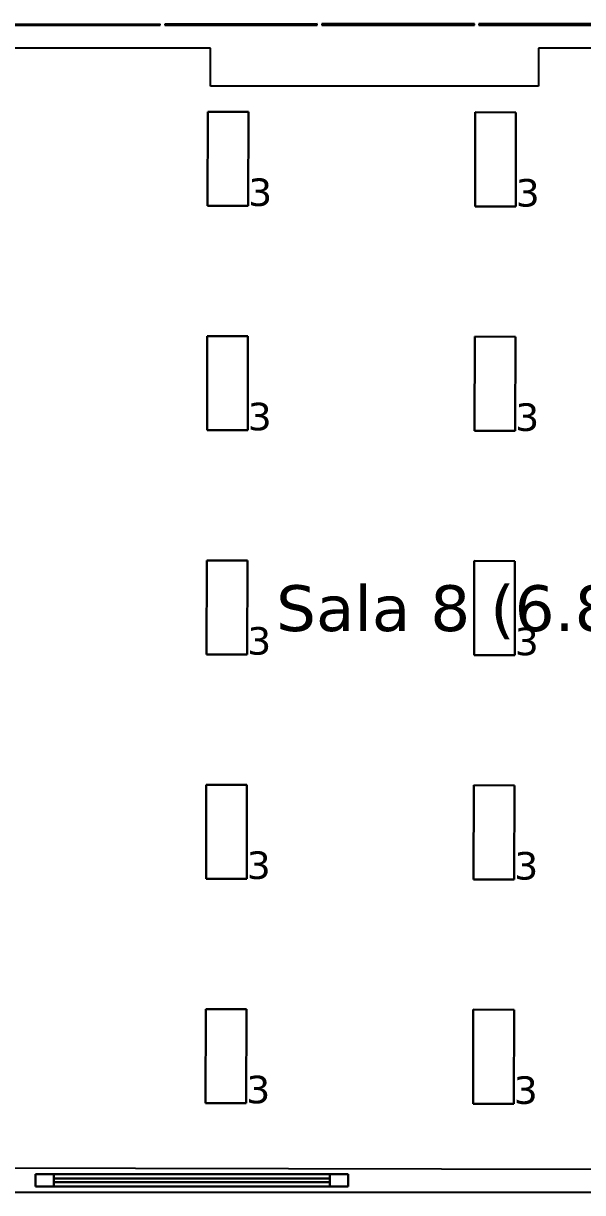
# Model space of a CAD drawing. Header units: inches. Extents: x 28 to 141, y 59 to 110.
# Drawn here: x 92.1 to 95.77, y 77.1 to 84.76 of the extents above; entities that cross this region are included whole.
import ezdxf

# ---------------------------------------------------------------- set-up
doc = ezdxf.new("R2010")
doc.units = ezdxf.units.IN
doc.header["$MEASUREMENT"] = 0
for name, color, linetype, true_color in [('DLX_BLD1_APERT', 7, 'Continuous', 0x969696), ('DLX_BLD1_CALC', 3, 'Continuous', 0x00ff00), ('DLX_BLD1_DESC', 7, 'Continuous', 0x969696), ('DLX_BLD1_LUM', 7, 'Continuous', 0xffd400), ('DLX_BLD1_LUMKEY_IDX', 7, 'Continuous', 0x969696)]:
    doc.layers.add(name, color=color, linetype=linetype, true_color=true_color)
doc.styles.add('TableTextStyle', font='')
doc.styles.get('TableTextStyle').set_extended_font_data('VERDANA.TTF')

msp = doc.modelspace()

# ---------------------------------------------------------------- linework, layer by layer
at = {"layer": 'DLX_BLD1_APERT'}
for points in [[(94.2298, 77.2182, 0), (92.1801, 77.2182, 0)], [(92.1801, 77.2182, 0), (92.1801, 77.1382, 0)], [(92.1801, 77.1382, 0), (92.1801, 77.2182, 0)], [(92.1801, 77.2182, 0), (94.2298, 77.2182, 0)], [(92.1801, 77.1382, 0), (92.1801, 77.2182, 0)], [(92.1801, 77.2182, 0), (92.1801, 77.2182, 0)], [(92.1801, 77.2182, 0), (92.1801, 77.1382, 0)], [(92.1801, 77.2182, 0), (94.2298, 77.2182, 0)], [(94.2298, 77.2182, 0), (92.1801, 77.2182, 0)], [(92.1801, 77.2182, 0), (92.1801, 77.2182, 0)], [(92.3001, 77.2182, 0), (92.3001, 77.2182, 0)], [(92.3001, 77.2182, 0), (94.1098, 77.2182, 0)], [(94.1098, 77.2182, 0), (92.3001, 77.2182, 0)], [(92.3001, 77.1907, 0), (92.3001, 77.2182, 0)], [(92.3001, 77.2182, 0), (94.1098, 77.2182, 0)], [(94.1098, 77.2182, 0), (92.3001, 77.2182, 0)], [(92.3001, 77.2182, 0), (92.3001, 77.1907, 0)], [(92.3001, 77.1907, 0), (92.3001, 77.2182, 0)], [(92.3001, 77.2182, 0), (92.3001, 77.2182, 0)], [(92.3001, 77.2182, 0), (92.3001, 77.1907, 0)], [(94.1098, 77.1907, 0), (92.3001, 77.1907, 0)], [(92.3001, 77.1907, 0), (94.1098, 77.1907, 0)], [(92.3001, 77.1657, 0), (92.3001, 77.1907, 0)], [(92.3001, 77.1907, 0), (94.1098, 77.1907, 0)], [(94.1098, 77.1907, 0), (92.3001, 77.1907, 0)], [(92.3001, 77.1907, 0), (92.3001, 77.1657, 0)], [(92.3001, 77.1907, 0), (92.3001, 77.1907, 0)], [(92.3001, 77.1907, 0), (92.3001, 77.1907, 0)], [(92.3001, 77.1907, 0), (92.3001, 77.1657, 0)], [(92.3001, 77.1657, 0), (92.3001, 77.1907, 0)], [(94.1098, 77.1907, 0), (92.3001, 77.1907, 0)], [(92.3001, 77.1907, 0), (92.3001, 77.1657, 0)], [(92.3001, 77.1907, 0), (94.1098, 77.1907, 0)], [(94.1098, 77.1907, 0), (92.3001, 77.1907, 0)], [(92.3001, 77.1907, 0), (92.3001, 77.1907, 0)], [(92.3001, 77.1657, 0), (92.3001, 77.1907, 0)], [(92.3001, 77.1907, 0), (94.1098, 77.1907, 0)], [(92.3001, 77.1657, 0), (92.3001, 77.1907, 0)], [(92.3001, 77.1907, 0), (92.3001, 77.1907, 0)], [(92.3001, 77.1907, 0), (92.3001, 77.1657, 0)], [(92.3001, 77.1657, 0), (94.1098, 77.1657, 0)], [(92.3001, 77.1382, 0), (92.3001, 77.1657, 0)], [(92.3001, 77.1657, 0), (92.3001, 77.1657, 0)], [(92.3001, 77.1657, 0), (92.3001, 77.1382, 0)], [(92.3001, 77.1382, 0), (92.3001, 77.1657, 0)], [(94.1098, 77.1657, 0), (92.3001, 77.1657, 0)], [(92.3001, 77.1657, 0), (92.3001, 77.1382, 0)], [(94.1098, 77.1657, 0), (92.3001, 77.1657, 0)], [(92.3001, 77.1657, 0), (94.1098, 77.1657, 0)], [(92.3001, 77.1657, 0), (92.3001, 77.1657, 0)], [(92.3001, 77.1657, 0), (94.1098, 77.1657, 0)], [(94.1098, 77.1657, 0), (92.3001, 77.1657, 0)], [(92.3001, 77.1657, 0), (92.3001, 77.1657, 0)], [(92.3001, 77.1657, 0), (94.1098, 77.1657, 0)], [(94.1098, 77.1657, 0), (92.3001, 77.1657, 0)], [(92.3001, 77.1657, 0), (92.3001, 77.1657, 0)], [(94.1098, 77.2182, 0), (94.1098, 77.2182, 0)], [(94.1098, 77.2182, 0), (94.1098, 77.1907, 0)], [(94.1098, 77.1907, 0), (94.1098, 77.2182, 0)], [(94.1098, 77.2182, 0), (94.1098, 77.2182, 0)], [(94.1098, 77.2182, 0), (94.1098, 77.1907, 0)], [(94.1098, 77.1907, 0), (94.1098, 77.2182, 0)], [(94.1098, 77.1907, 0), (94.1098, 77.1657, 0)], [(94.1098, 77.1907, 0), (94.1098, 77.1907, 0)], [(94.1098, 77.1907, 0), (94.1098, 77.1907, 0)], [(94.1098, 77.1907, 0), (94.1098, 77.1657, 0)], [(94.1098, 77.1657, 0), (94.1098, 77.1907, 0)], [(94.1098, 77.1657, 0), (94.1098, 77.1907, 0)], [(94.1098, 77.1657, 0), (94.1098, 77.1907, 0)], [(94.1098, 77.1907, 0), (94.1098, 77.1907, 0)], [(94.1098, 77.1907, 0), (94.1098, 77.1657, 0)], [(94.1098, 77.1657, 0), (94.1098, 77.1907, 0)], [(94.1098, 77.1907, 0), (94.1098, 77.1907, 0)], [(94.1098, 77.1907, 0), (94.1098, 77.1657, 0)], [(94.1098, 77.1657, 0), (94.1098, 77.1382, 0)], [(94.1098, 77.1657, 0), (94.1098, 77.1657, 0)], [(94.1098, 77.1657, 0), (94.1098, 77.1382, 0)], [(94.1098, 77.1382, 0), (94.1098, 77.1657, 0)], [(94.1098, 77.1382, 0), (94.1098, 77.1657, 0)], [(94.1098, 77.1657, 0), (94.1098, 77.1657, 0)], [(94.1098, 77.1657, 0), (94.1098, 77.1657, 0)], [(94.1098, 77.1657, 0), (94.1098, 77.1657, 0)], [(94.2298, 77.1382, 0), (94.2298, 77.2182, 0)], [(94.2298, 77.1382, 0), (94.2298, 77.2182, 0)], [(94.2298, 77.2182, 0), (94.2298, 77.2182, 0)], [(94.2298, 77.2182, 0), (94.2298, 77.1382, 0)], [(94.2298, 77.2182, 0), (94.2298, 77.1382, 0)], [(94.2298, 77.2182, 0), (94.2298, 77.2182, 0)], [(92.1801, 77.1382, 0), (94.2298, 77.1382, 0)], [(94.2298, 77.1382, 0), (92.1801, 77.1382, 0)], [(92.1801, 77.1382, 0), (92.1801, 77.1382, 0)], [(92.1801, 77.1382, 0), (94.2298, 77.1382, 0)], [(94.2298, 77.1382, 0), (92.1801, 77.1382, 0)], [(92.1801, 77.1382, 0), (92.1801, 77.1382, 0)], [(92.3001, 77.1382, 0), (92.3001, 77.1382, 0)], [(92.3001, 77.1382, 0), (94.1098, 77.1382, 0)], [(94.1098, 77.1382, 0), (92.3001, 77.1382, 0)], [(94.1098, 77.1382, 0), (92.3001, 77.1382, 0)], [(92.3001, 77.1382, 0), (92.3001, 77.1382, 0)], [(92.3001, 77.1382, 0), (94.1098, 77.1382, 0)], [(94.1098, 77.1382, 0), (94.1098, 77.1382, 0)], [(94.1098, 77.1382, 0), (94.1098, 77.1382, 0)], [(94.2298, 77.1382, 0), (94.2298, 77.1382, 0)], [(94.2298, 77.1382, 0), (94.2298, 77.1382, 0)]]:
    msp.add_polyline3d(points, dxfattribs=at)
at = {"layer": 'DLX_BLD1_CALC'}
for points in [[(92.9963, 84.7548, 0), (91.9962, 84.7529, 0)], [(91.9962, 84.7489, 0), (92.9963, 84.7489, 0)], [(92.9963, 84.7489, 0), (92.9963, 84.7548, 0)], [(94.0265, 84.7568, 0), (93.0263, 84.7549, 0)], [(93.0263, 84.7549, 0), (93.0263, 84.7489, 0)], [(93.0263, 84.7489, 0), (94.0265, 84.7489, 0)], [(94.0265, 84.7489, 0), (94.0265, 84.7568, 0)], [(95.0567, 84.7588, 0), (94.0565, 84.7569, 0)], [(94.0565, 84.7569, 0), (94.0565, 84.7489, 0)], [(94.0565, 84.7489, 0), (95.0567, 84.7489, 0)], [(95.0567, 84.7489, 0), (95.0567, 84.7588, 0)], [(96.0868, 84.7608, 0), (95.0867, 84.7589, 0)], [(95.0867, 84.7589, 0), (95.0867, 84.7489, 0)], [(95.0867, 84.7489, 0), (96.0868, 84.7489, 0)], [(93.327, 84.5989, 0), (90.8116, 84.5989, 0)], [(93.327, 84.3489, 0), (93.327, 84.5989, 0)], [(97.8116, 84.5989, 0), (95.477, 84.5989, 0)], [(95.477, 84.5989, 0), (95.477, 84.3489, 0)], [(95.477, 84.3489, 0), (93.327, 84.3489, 0)], [(90.8266, 77.2633, 0), (95.844, 77.2525, 0)], [(95.8437, 77.0983, 0), (89.6344, 77.0983, 0)]]:
    msp.add_polyline3d(points, dxfattribs=at)
at = {"layer": 'DLX_BLD1_LUM'}
for points in [[(93.3068, 83.565, 0), (93.3081, 84.182, 0)], [(93.3081, 84.182, 0), (93.3068, 83.565, 0)], [(93.3081, 84.182, 0), (93.3068, 83.565, 0)], [(93.3068, 83.565, 0), (93.3081, 84.182, 0)], [(93.3081, 84.182, 0), (93.5751, 84.1814, 0)], [(93.5751, 84.1814, 0), (93.3081, 84.182, 0)], [(93.3081, 84.182, 0), (93.3081, 84.182, 0)], [(93.3081, 84.182, 0), (93.3081, 84.182, 0)], [(93.5751, 84.1814, 0), (93.3081, 84.182, 0)], [(93.3081, 84.182, 0), (93.5751, 84.1814, 0)], [(93.5751, 84.1814, 0), (93.5738, 83.5644, 0)], [(93.5738, 83.5644, 0), (93.5751, 84.1814, 0)], [(93.5738, 83.5644, 0), (93.5751, 84.1814, 0)], [(93.5751, 84.1814, 0), (93.5738, 83.5644, 0)], [(93.5751, 84.1814, 0), (93.5751, 84.1814, 0)], [(93.5751, 84.1814, 0), (93.5751, 84.1814, 0)], [(95.0608, 83.5612, 0), (95.0621, 84.1782, 0)], [(95.0621, 84.1782, 0), (95.0608, 83.5612, 0)], [(95.0621, 84.1782, 0), (95.0608, 83.5612, 0)], [(95.0608, 83.5612, 0), (95.0621, 84.1782, 0)], [(95.0621, 84.1782, 0), (95.3291, 84.1776, 0)], [(95.3291, 84.1776, 0), (95.0621, 84.1782, 0)], [(95.0621, 84.1782, 0), (95.0621, 84.1782, 0)], [(95.0621, 84.1782, 0), (95.0621, 84.1782, 0)], [(95.3291, 84.1776, 0), (95.0621, 84.1782, 0)], [(95.0621, 84.1782, 0), (95.3291, 84.1776, 0)], [(95.3291, 84.1776, 0), (95.3278, 83.5606, 0)], [(95.3278, 83.5606, 0), (95.3291, 84.1776, 0)], [(95.3278, 83.5606, 0), (95.3291, 84.1776, 0)], [(95.3291, 84.1776, 0), (95.3278, 83.5606, 0)], [(95.3291, 84.1776, 0), (95.3291, 84.1776, 0)], [(95.3291, 84.1776, 0), (95.3291, 84.1776, 0)], [(93.5738, 83.5644, 0), (93.3068, 83.565, 0)], [(93.3068, 83.565, 0), (93.3068, 83.565, 0)], [(93.3068, 83.565, 0), (93.5738, 83.5644, 0)], [(93.3068, 83.565, 0), (93.3068, 83.565, 0)], [(93.3068, 83.565, 0), (93.5738, 83.5644, 0)], [(93.5738, 83.5644, 0), (93.3068, 83.565, 0)], [(93.5738, 83.5644, 0), (93.5738, 83.5644, 0)], [(93.5738, 83.5644, 0), (93.5738, 83.5644, 0)], [(95.3278, 83.5606, 0), (95.0608, 83.5612, 0)], [(95.0608, 83.5612, 0), (95.0608, 83.5612, 0)], [(95.0608, 83.5612, 0), (95.3278, 83.5606, 0)], [(95.0608, 83.5612, 0), (95.0608, 83.5612, 0)], [(95.0608, 83.5612, 0), (95.3278, 83.5606, 0)], [(95.3278, 83.5606, 0), (95.0608, 83.5612, 0)], [(95.3278, 83.5606, 0), (95.3278, 83.5606, 0)], [(95.3278, 83.5606, 0), (95.3278, 83.5606, 0)], [(93.3037, 82.0949, 0), (93.305, 82.7119, 0)], [(93.305, 82.7119, 0), (93.3037, 82.0949, 0)], [(93.305, 82.7119, 0), (93.3037, 82.0949, 0)], [(93.3037, 82.0949, 0), (93.305, 82.7119, 0)], [(93.305, 82.7119, 0), (93.572, 82.7113, 0)], [(93.572, 82.7113, 0), (93.305, 82.7119, 0)], [(93.305, 82.7119, 0), (93.305, 82.7119, 0)], [(93.305, 82.7119, 0), (93.305, 82.7119, 0)], [(93.572, 82.7113, 0), (93.305, 82.7119, 0)], [(93.305, 82.7119, 0), (93.572, 82.7113, 0)], [(93.572, 82.7113, 0), (93.5707, 82.0943, 0)], [(93.5707, 82.0943, 0), (93.572, 82.7113, 0)], [(93.5707, 82.0943, 0), (93.572, 82.7113, 0)], [(93.572, 82.7113, 0), (93.5707, 82.0943, 0)], [(93.572, 82.7113, 0), (93.572, 82.7113, 0)], [(93.572, 82.7113, 0), (93.572, 82.7113, 0)], [(95.0576, 82.0911, 0), (95.0589, 82.7081, 0)], [(95.0589, 82.7081, 0), (95.0576, 82.0911, 0)], [(95.0589, 82.7081, 0), (95.0576, 82.0911, 0)], [(95.0576, 82.0911, 0), (95.0589, 82.7081, 0)], [(95.0589, 82.7081, 0), (95.3259, 82.7075, 0)], [(95.3259, 82.7075, 0), (95.0589, 82.7081, 0)], [(95.0589, 82.7081, 0), (95.0589, 82.7081, 0)], [(95.0589, 82.7081, 0), (95.0589, 82.7081, 0)], [(95.3259, 82.7075, 0), (95.0589, 82.7081, 0)], [(95.0589, 82.7081, 0), (95.3259, 82.7075, 0)], [(95.3259, 82.7075, 0), (95.3246, 82.0905, 0)], [(95.3246, 82.0905, 0), (95.3259, 82.7075, 0)], [(95.3246, 82.0905, 0), (95.3259, 82.7075, 0)], [(95.3259, 82.7075, 0), (95.3246, 82.0905, 0)], [(95.3259, 82.7075, 0), (95.3259, 82.7075, 0)], [(95.3259, 82.7075, 0), (95.3259, 82.7075, 0)], [(93.5707, 82.0943, 0), (93.3037, 82.0949, 0)], [(93.3037, 82.0949, 0), (93.3037, 82.0949, 0)], [(93.3037, 82.0949, 0), (93.5707, 82.0943, 0)], [(93.3037, 82.0949, 0), (93.3037, 82.0949, 0)], [(93.3037, 82.0949, 0), (93.5707, 82.0943, 0)], [(93.5707, 82.0943, 0), (93.3037, 82.0949, 0)], [(93.5707, 82.0943, 0), (93.5707, 82.0943, 0)], [(93.5707, 82.0943, 0), (93.5707, 82.0943, 0)], [(95.3246, 82.0905, 0), (95.0576, 82.0911, 0)], [(95.0576, 82.0911, 0), (95.0576, 82.0911, 0)], [(95.0576, 82.0911, 0), (95.3246, 82.0905, 0)], [(95.0576, 82.0911, 0), (95.0576, 82.0911, 0)], [(95.0576, 82.0911, 0), (95.3246, 82.0905, 0)], [(95.3246, 82.0905, 0), (95.0576, 82.0911, 0)], [(95.3246, 82.0905, 0), (95.3246, 82.0905, 0)], [(95.3246, 82.0905, 0), (95.3246, 82.0905, 0)], [(93.3005, 80.6247, 0), (93.3018, 81.2417, 0)], [(93.3018, 81.2417, 0), (93.3005, 80.6247, 0)], [(93.3018, 81.2417, 0), (93.3005, 80.6247, 0)], [(93.3005, 80.6247, 0), (93.3018, 81.2417, 0)], [(93.3018, 81.2417, 0), (93.5688, 81.2412, 0)], [(93.5688, 81.2412, 0), (93.3018, 81.2417, 0)], [(93.3018, 81.2417, 0), (93.3018, 81.2417, 0)], [(93.3018, 81.2417, 0), (93.3018, 81.2417, 0)], [(93.5688, 81.2412, 0), (93.3018, 81.2417, 0)], [(93.3018, 81.2417, 0), (93.5688, 81.2412, 0)], [(93.5688, 81.2412, 0), (93.5675, 80.6242, 0)], [(93.5675, 80.6242, 0), (93.5688, 81.2412, 0)], [(93.5675, 80.6242, 0), (93.5688, 81.2412, 0)], [(93.5688, 81.2412, 0), (93.5675, 80.6242, 0)], [(93.5688, 81.2412, 0), (93.5688, 81.2412, 0)], [(93.5688, 81.2412, 0), (93.5688, 81.2412, 0)], [(95.0544, 80.621, 0), (95.0558, 81.238, 0)], [(95.0558, 81.238, 0), (95.0544, 80.621, 0)], [(95.0558, 81.238, 0), (95.0544, 80.621, 0)], [(95.0544, 80.621, 0), (95.0558, 81.238, 0)], [(95.0558, 81.238, 0), (95.3228, 81.2374, 0)], [(95.3228, 81.2374, 0), (95.0558, 81.238, 0)], [(95.0558, 81.238, 0), (95.0558, 81.238, 0)], [(95.0558, 81.238, 0), (95.0558, 81.238, 0)], [(95.3228, 81.2374, 0), (95.0558, 81.238, 0)], [(95.0558, 81.238, 0), (95.3228, 81.2374, 0)], [(95.3228, 81.2374, 0), (95.3214, 80.6204, 0)], [(95.3214, 80.6204, 0), (95.3228, 81.2374, 0)], [(95.3214, 80.6204, 0), (95.3228, 81.2374, 0)], [(95.3228, 81.2374, 0), (95.3214, 80.6204, 0)], [(95.3228, 81.2374, 0), (95.3228, 81.2374, 0)], [(95.3228, 81.2374, 0), (95.3228, 81.2374, 0)], [(93.5675, 80.6242, 0), (93.3005, 80.6247, 0)], [(93.3005, 80.6247, 0), (93.3005, 80.6247, 0)], [(93.3005, 80.6247, 0), (93.5675, 80.6242, 0)], [(93.3005, 80.6247, 0), (93.3005, 80.6247, 0)], [(93.3005, 80.6247, 0), (93.5675, 80.6242, 0)], [(93.5675, 80.6242, 0), (93.3005, 80.6247, 0)], [(93.5675, 80.6242, 0), (93.5675, 80.6242, 0)], [(93.5675, 80.6242, 0), (93.5675, 80.6242, 0)], [(95.3214, 80.6204, 0), (95.0544, 80.621, 0)], [(95.0544, 80.621, 0), (95.0544, 80.621, 0)], [(95.0544, 80.621, 0), (95.3214, 80.6204, 0)], [(95.0544, 80.621, 0), (95.0544, 80.621, 0)], [(95.0544, 80.621, 0), (95.3214, 80.6204, 0)], [(95.3214, 80.6204, 0), (95.0544, 80.621, 0)], [(95.3214, 80.6204, 0), (95.3214, 80.6204, 0)], [(95.3214, 80.6204, 0), (95.3214, 80.6204, 0)], [(93.2973, 79.1546, 0), (93.2987, 79.7716, 0)], [(93.2987, 79.7716, 0), (93.2973, 79.1546, 0)], [(93.2987, 79.7716, 0), (93.2973, 79.1546, 0)], [(93.2973, 79.1546, 0), (93.2987, 79.7716, 0)], [(93.2987, 79.7716, 0), (93.5657, 79.7711, 0)], [(93.5657, 79.7711, 0), (93.2987, 79.7716, 0)], [(93.2987, 79.7716, 0), (93.2987, 79.7716, 0)], [(93.2987, 79.7716, 0), (93.2987, 79.7716, 0)], [(93.5657, 79.7711, 0), (93.2987, 79.7716, 0)], [(93.2987, 79.7716, 0), (93.5657, 79.7711, 0)], [(93.5657, 79.7711, 0), (93.5643, 79.1541, 0)], [(93.5643, 79.1541, 0), (93.5657, 79.7711, 0)], [(93.5643, 79.1541, 0), (93.5657, 79.7711, 0)], [(93.5657, 79.7711, 0), (93.5643, 79.1541, 0)], [(93.5657, 79.7711, 0), (93.5657, 79.7711, 0)], [(93.5657, 79.7711, 0), (93.5657, 79.7711, 0)], [(95.0513, 79.1509, 0), (95.0526, 79.7679, 0)], [(95.0526, 79.7679, 0), (95.0513, 79.1509, 0)], [(95.0526, 79.7679, 0), (95.0513, 79.1509, 0)], [(95.0513, 79.1509, 0), (95.0526, 79.7679, 0)], [(95.0526, 79.7679, 0), (95.3196, 79.7673, 0)], [(95.3196, 79.7673, 0), (95.0526, 79.7679, 0)], [(95.0526, 79.7679, 0), (95.0526, 79.7679, 0)], [(95.0526, 79.7679, 0), (95.0526, 79.7679, 0)], [(95.3196, 79.7673, 0), (95.0526, 79.7679, 0)], [(95.0526, 79.7679, 0), (95.3196, 79.7673, 0)], [(95.3196, 79.7673, 0), (95.3183, 79.1503, 0)], [(95.3183, 79.1503, 0), (95.3196, 79.7673, 0)], [(95.3183, 79.1503, 0), (95.3196, 79.7673, 0)], [(95.3196, 79.7673, 0), (95.3183, 79.1503, 0)], [(95.3196, 79.7673, 0), (95.3196, 79.7673, 0)], [(95.3196, 79.7673, 0), (95.3196, 79.7673, 0)], [(93.5643, 79.1541, 0), (93.2973, 79.1546, 0)], [(93.2973, 79.1546, 0), (93.2973, 79.1546, 0)], [(93.2973, 79.1546, 0), (93.5643, 79.1541, 0)], [(93.2973, 79.1546, 0), (93.2973, 79.1546, 0)], [(93.2973, 79.1546, 0), (93.5643, 79.1541, 0)], [(93.5643, 79.1541, 0), (93.2973, 79.1546, 0)], [(93.5643, 79.1541, 0), (93.5643, 79.1541, 0)], [(93.5643, 79.1541, 0), (93.5643, 79.1541, 0)], [(95.3183, 79.1503, 0), (95.0513, 79.1509, 0)], [(95.0513, 79.1509, 0), (95.0513, 79.1509, 0)], [(95.0513, 79.1509, 0), (95.3183, 79.1503, 0)], [(95.0513, 79.1509, 0), (95.0513, 79.1509, 0)], [(95.0513, 79.1509, 0), (95.3183, 79.1503, 0)], [(95.3183, 79.1503, 0), (95.0513, 79.1509, 0)], [(95.3183, 79.1503, 0), (95.3183, 79.1503, 0)], [(95.3183, 79.1503, 0), (95.3183, 79.1503, 0)], [(93.2942, 77.6845, 0), (93.2955, 78.3015, 0)], [(93.2955, 78.3015, 0), (93.2942, 77.6845, 0)], [(93.2955, 78.3015, 0), (93.2942, 77.6845, 0)], [(93.2942, 77.6845, 0), (93.2955, 78.3015, 0)], [(93.2955, 78.3015, 0), (93.5625, 78.3009, 0)], [(93.5625, 78.3009, 0), (93.2955, 78.3015, 0)], [(93.2955, 78.3015, 0), (93.2955, 78.3015, 0)], [(93.2955, 78.3015, 0), (93.2955, 78.3015, 0)], [(93.5625, 78.3009, 0), (93.2955, 78.3015, 0)], [(93.2955, 78.3015, 0), (93.5625, 78.3009, 0)], [(93.5625, 78.3009, 0), (93.5612, 77.684, 0)], [(93.5612, 77.684, 0), (93.5625, 78.3009, 0)], [(93.5612, 77.684, 0), (93.5625, 78.3009, 0)], [(93.5625, 78.3009, 0), (93.5612, 77.684, 0)], [(93.5625, 78.3009, 0), (93.5625, 78.3009, 0)], [(93.5625, 78.3009, 0), (93.5625, 78.3009, 0)], [(95.0481, 77.6808, 0), (95.0495, 78.2978, 0)], [(95.0495, 78.2978, 0), (95.0481, 77.6808, 0)], [(95.0495, 78.2978, 0), (95.0481, 77.6808, 0)], [(95.0481, 77.6808, 0), (95.0495, 78.2978, 0)], [(95.0495, 78.2978, 0), (95.3165, 78.2972, 0)], [(95.3165, 78.2972, 0), (95.0495, 78.2978, 0)], [(95.0495, 78.2978, 0), (95.0495, 78.2978, 0)], [(95.0495, 78.2978, 0), (95.0495, 78.2978, 0)], [(95.3165, 78.2972, 0), (95.0495, 78.2978, 0)], [(95.0495, 78.2978, 0), (95.3165, 78.2972, 0)], [(95.3165, 78.2972, 0), (95.3151, 77.6802, 0)], [(95.3151, 77.6802, 0), (95.3165, 78.2972, 0)], [(95.3151, 77.6802, 0), (95.3165, 78.2972, 0)], [(95.3165, 78.2972, 0), (95.3151, 77.6802, 0)], [(95.3165, 78.2972, 0), (95.3165, 78.2972, 0)], [(95.3165, 78.2972, 0), (95.3165, 78.2972, 0)], [(93.5612, 77.684, 0), (93.2942, 77.6845, 0)], [(93.2942, 77.6845, 0), (93.2942, 77.6845, 0)], [(93.2942, 77.6845, 0), (93.5612, 77.684, 0)], [(93.2942, 77.6845, 0), (93.2942, 77.6845, 0)], [(93.2942, 77.6845, 0), (93.5612, 77.684, 0)], [(93.5612, 77.684, 0), (93.2942, 77.6845, 0)], [(93.5612, 77.684, 0), (93.5612, 77.684, 0)], [(93.5612, 77.684, 0), (93.5612, 77.684, 0)], [(95.3151, 77.6802, 0), (95.0481, 77.6808, 0)], [(95.0481, 77.6808, 0), (95.0481, 77.6808, 0)], [(95.0481, 77.6808, 0), (95.3151, 77.6802, 0)], [(95.0481, 77.6808, 0), (95.0481, 77.6808, 0)], [(95.0481, 77.6808, 0), (95.3151, 77.6802, 0)], [(95.3151, 77.6802, 0), (95.0481, 77.6808, 0)], [(95.3151, 77.6802, 0), (95.3151, 77.6802, 0)], [(95.3151, 77.6802, 0), (95.3151, 77.6802, 0)]]:
    msp.add_polyline3d(points, dxfattribs=at)

# ---------------------------------------------------------------- texts
at = {"layer": 'DLX_BLD1_DESC', "style": 'TableTextStyle'}
msp.add_text('Sala 8 (6.82 W/m²)', height=0.3, dxfattribs=at).set_placement((93.7569, 80.7786))
at = {"layer": 'DLX_BLD1_LUMKEY_IDX', "style": 'TableTextStyle'}
for p in [(93.5738, 83.5644), (95.3278, 83.5606), (93.5707, 82.0943), (95.3246, 82.0905), (93.5675, 80.6242), (95.3214, 80.6204), (93.5643, 79.1541), (95.3183, 79.1503), (93.5612, 77.684), (95.3151, 77.6802)]:
    msp.add_text('3', height=0.18, dxfattribs=at).set_placement(p)

doc.saveas('drawing.dxf')
